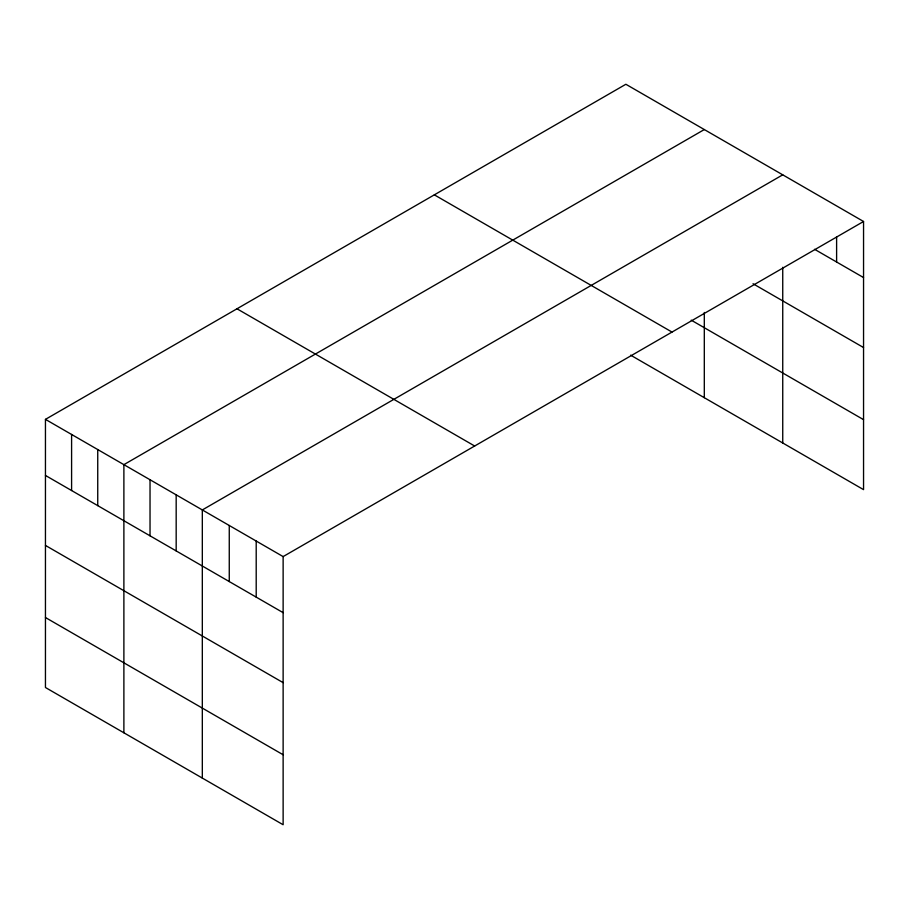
<?xml version="1.0" encoding="UTF-8"?>
<svg xmlns="http://www.w3.org/2000/svg" width="909" height="909" viewBox="0 0 909 909"><rect width="100%" height="100%" fill="white"/><g stroke="black" fill="none" stroke-linecap="round" stroke-linejoin="round"><path stroke-width="1.36" d="M45.45 419.367L283.131 556.592L283.131 824.736L45.45 687.511L45.45 419.367L625.869 84.264L863.55 221.489L863.55 489.633L630.619 355.158M704.305 129.555L123.885 464.647L123.885 732.79M782.74 174.835L202.321 509.938L202.321 778.081M283.131 556.592L863.55 221.489M814.578 249.293L863.55 277.563M753.027 283.733L863.55 347.545M691.226 320.161L863.55 419.651M434.332 194.844L672.012 332.069M236.988 308.787L474.668 446.012M45.45 475.441L283.131 612.666M45.45 545.423L283.131 682.648M45.45 617.529L283.131 754.754M836.61 236.783L836.61 262.008M782.74 267.303L782.74 442.978M704.305 312.457L704.305 397.688M256.202 541.037L256.202 597.111M229.261 525.482L229.261 581.555M176.176 494.837L176.176 550.911M150.03 479.747L150.03 535.821M97.74 449.557L97.74 505.631M71.595 434.457L71.595 490.53"/></g></svg>
